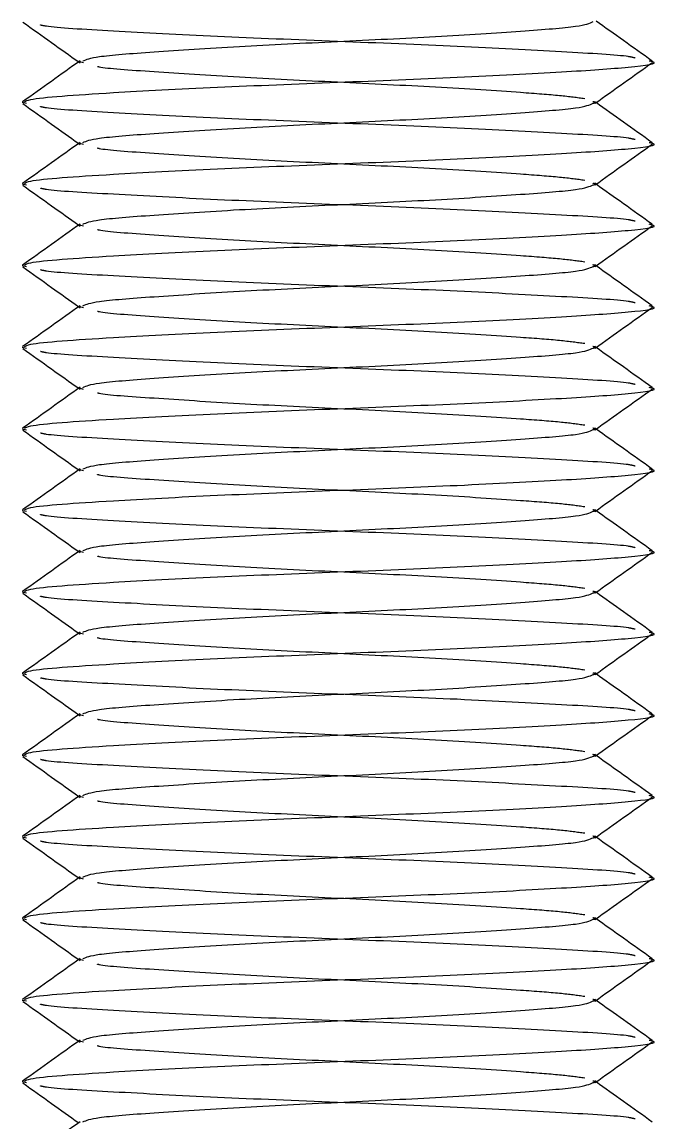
# Model space of a CAD drawing. Header units: metres. Extents: x 0 to 63075, y 0 to 44550.
# Drawn here: x 13863.88 to 13879.48, y 27168.86 to 27195.81 of the extents above; entities that cross this region are included whole.
import ezdxf

# ---------------------------------------------------------------- set-up
doc = ezdxf.new("R2010")
doc.units = ezdxf.units.M
doc.header["$LTSCALE"] = 75
doc.linetypes.add('HIDDEN2', pattern=[4.7625, 3.175, -1.5875])
for name, color, linetype in [('SDM', 7, 'Continuous'), ('SL4', 4, 'Continuous'), ('ST1', 7, 'HIDDEN2')]:
    doc.layers.add(name, color=color, linetype=linetype)

# ---------------------------------------------------------------- blocks, each defined once
blk = doc.blocks.new('A$Cb6dca9d5')
at = {"layer": 'SL4'}
for p, q in [((17.515, 454.046), (17.408, 454.069)), ((17.515, 452.046), (17.408, 452.069)), ((17.515, 450.046), (17.408, 450.069)), ((17.515, 448.046), (17.408, 448.069)), ((17.515, 446.046), (17.408, 446.069)), ((17.515, 444.046), (17.408, 444.069)), ((17.515, 442.046), (17.408, 442.069)), ((17.515, 440.046), (17.408, 440.069)), ((17.515, 438.046), (17.408, 438.069)), ((17.515, 436.046), (17.408, 436.069)), ((17.515, 434.046), (17.408, 434.069)), ((17.515, 432.046), (17.408, 432.069)), ((17.515, 430.046), (17.408, 430.069))]:
    blk.add_line(p, q, dxfattribs=at)
for points, knots in [([(17.426, 456.045), (17.661, 455.878), (18.118, 455.552), (18.575, 455.227), (18.797, 455.069)], [0, 0, 0, 0, 0.514473, 1, 1, 1, 1]), ([(18.902, 455.092), (18.987, 455.128), (19.171, 455.206), (20.569, 455.312), (22.645, 455.448), (25.135, 455.569), (27.624, 455.689), (29.703, 455.825), (31.127, 455.934), (31.313, 456.015), (31.403, 456.055)], [0, 0, 0, 0, 0.107376, 0.234332, 0.366515, 0.495318, 0.62412, 0.756304, 0.883259, 1, 1, 1, 1]), ([(32.849, 455.088), (32.614, 455.256), (32.155, 455.583), (31.696, 455.91), (31.472, 456.069)], [0, 0, 0, 0, 0.5121768, 1, 1, 1, 1]), ([(18.831, 455.093), (18.596, 454.926), (18.127, 454.591), (17.658, 454.257), (17.423, 454.09)], [0, 0, 0, 0, 0.499958, 1, 1, 1, 1]), ([(17.466, 454.09), (17.501, 454.109), (17.589, 454.159), (18.318, 454.231), (19.772, 454.325), (22.098, 454.448), (25.136, 454.569), (28.168, 454.689), (30.757, 454.825), (32.389, 454.938), (33.063, 455.032), (32.805, 455.082), (32.771, 455.088)], [0, 0, 0, 0, 0.055573, 0.142553, 0.229074, 0.356478, 0.480628, 0.604778, 0.732181, 0.854555, 0.980855, 1, 1, 1, 1]), ([(31.45, 454.053), (31.684, 454.221), (32.153, 454.555), (32.623, 454.889), (32.857, 455.056)], [0, 0, 0, 0, 0.499967, 1, 1, 1, 1]), ([(17.426, 454.045), (17.661, 453.878), (18.118, 453.552), (18.575, 453.227), (18.797, 453.069)], [0, 0, 0, 0, 0.5144734, 1, 1, 1, 1]), ([(18.902, 453.092), (18.987, 453.128), (19.171, 453.206), (20.569, 453.312), (22.645, 453.448), (25.135, 453.569), (27.624, 453.689), (29.703, 453.825), (31.127, 453.934), (31.313, 454.015), (31.403, 454.055)], [0, 0, 0, 0, 0.107376, 0.234332, 0.366515, 0.495318, 0.62412, 0.756304, 0.883259, 1, 1, 1, 1]), ([(32.849, 453.088), (32.614, 453.256), (32.155, 453.583), (31.696, 453.91), (31.472, 454.069)], [0, 0, 0, 0, 0.512177, 1, 1, 1, 1]), ([(18.831, 453.093), (18.596, 452.926), (18.127, 452.591), (17.658, 452.257), (17.423, 452.09)], [0, 0, 0, 0, 0.499958, 1, 1, 1, 1]), ([(17.466, 452.09), (17.501, 452.109), (17.589, 452.159), (18.318, 452.231), (19.772, 452.325), (22.098, 452.448), (25.136, 452.569), (28.168, 452.689), (30.757, 452.825), (32.389, 452.938), (33.063, 453.032), (32.805, 453.082), (32.771, 453.088)], [0, 0, 0, 0, 0.055573, 0.142553, 0.229074, 0.356478, 0.480628, 0.604778, 0.732181, 0.854555, 0.980855, 1, 1, 1, 1]), ([(31.45, 452.053), (31.684, 452.221), (32.153, 452.555), (32.623, 452.889), (32.857, 453.056)], [0, 0, 0, 0, 0.499967, 1, 1, 1, 1]), ([(17.426, 452.045), (17.661, 451.878), (18.118, 451.552), (18.575, 451.227), (18.797, 451.069)], [0, 0, 0, 0, 0.514473, 1, 1, 1, 1]), ([(18.902, 451.092), (18.987, 451.128), (19.171, 451.206), (20.569, 451.312), (22.645, 451.448), (25.135, 451.569), (27.624, 451.689), (29.703, 451.825), (31.127, 451.934), (31.313, 452.015), (31.403, 452.055)], [0, 0, 0, 0, 0.107376, 0.234332, 0.366515, 0.495318, 0.62412, 0.756304, 0.883259, 1, 1, 1, 1]), ([(32.849, 451.088), (32.614, 451.256), (32.155, 451.583), (31.696, 451.91), (31.472, 452.069)], [0, 0, 0, 0, 0.512177, 1, 1, 1, 1]), ([(18.831, 451.093), (18.596, 450.926), (18.127, 450.591), (17.658, 450.257), (17.423, 450.09)], [0, 0, 0, 0, 0.499958, 1, 1, 1, 1]), ([(17.466, 450.09), (17.501, 450.109), (17.589, 450.159), (18.318, 450.231), (19.772, 450.325), (22.098, 450.448), (25.136, 450.569), (28.168, 450.689), (30.757, 450.825), (32.389, 450.938), (33.063, 451.032), (32.805, 451.082), (32.771, 451.088)], [0, 0, 0, 0, 0.055573, 0.142553, 0.229074, 0.356478, 0.480628, 0.604778, 0.732181, 0.854555, 0.980855, 1, 1, 1, 1]), ([(31.45, 450.053), (31.684, 450.221), (32.153, 450.555), (32.623, 450.889), (32.857, 451.056)], [0, 0, 0, 0, 0.499967, 1, 1, 1, 1]), ([(17.426, 450.045), (17.661, 449.878), (18.118, 449.552), (18.575, 449.227), (18.797, 449.069)], [0, 0, 0, 0, 0.514473, 1, 1, 1, 1]), ([(18.902, 449.092), (18.987, 449.128), (19.171, 449.206), (20.569, 449.312), (22.645, 449.448), (25.135, 449.569), (27.624, 449.689), (29.703, 449.825), (31.127, 449.934), (31.313, 450.015), (31.403, 450.055)], [0, 0, 0, 0, 0.107376, 0.234332, 0.366515, 0.495318, 0.62412, 0.756304, 0.883259, 1, 1, 1, 1]), ([(32.849, 449.088), (32.614, 449.256), (32.155, 449.583), (31.696, 449.91), (31.472, 450.069)], [0, 0, 0, 0, 0.5121768, 1, 1, 1, 1]), ([(18.831, 449.093), (18.596, 448.926), (18.127, 448.591), (17.658, 448.257), (17.423, 448.09)], [0, 0, 0, 0, 0.4999583, 1, 1, 1, 1]), ([(17.466, 448.09), (17.501, 448.109), (17.589, 448.159), (18.318, 448.231), (19.772, 448.325), (22.098, 448.448), (25.136, 448.569), (28.168, 448.689), (30.757, 448.825), (32.389, 448.938), (33.063, 449.032), (32.805, 449.082), (32.771, 449.088)], [0, 0, 0, 0, 0.055573, 0.142553, 0.229074, 0.356478, 0.480628, 0.604778, 0.732181, 0.854555, 0.980855, 1, 1, 1, 1]), ([(31.45, 448.053), (31.684, 448.221), (32.153, 448.555), (32.623, 448.889), (32.857, 449.056)], [0, 0, 0, 0, 0.499967, 1, 1, 1, 1]), ([(17.426, 448.045), (17.661, 447.878), (18.118, 447.552), (18.575, 447.227), (18.797, 447.069)], [0, 0, 0, 0, 0.514473, 1, 1, 1, 1]), ([(18.902, 447.092), (18.987, 447.128), (19.171, 447.206), (20.569, 447.312), (22.645, 447.448), (25.135, 447.569), (27.624, 447.689), (29.703, 447.825), (31.127, 447.934), (31.313, 448.015), (31.403, 448.055)], [0, 0, 0, 0, 0.107376, 0.234332, 0.366515, 0.495318, 0.62412, 0.756304, 0.883259, 1, 1, 1, 1]), ([(32.849, 447.088), (32.614, 447.256), (32.155, 447.583), (31.696, 447.91), (31.472, 448.069)], [0, 0, 0, 0, 0.5121768, 1, 1, 1, 1]), ([(18.831, 447.093), (18.596, 446.926), (18.127, 446.591), (17.658, 446.257), (17.423, 446.09)], [0, 0, 0, 0, 0.499958, 1, 1, 1, 1]), ([(17.466, 446.09), (17.501, 446.109), (17.589, 446.159), (18.318, 446.231), (19.772, 446.325), (22.098, 446.448), (25.136, 446.569), (28.168, 446.689), (30.757, 446.825), (32.389, 446.938), (33.063, 447.032), (32.805, 447.082), (32.771, 447.088)], [0, 0, 0, 0, 0.055573, 0.142553, 0.229074, 0.356478, 0.480628, 0.604778, 0.732181, 0.854555, 0.980855, 1, 1, 1, 1]), ([(31.45, 446.053), (31.684, 446.221), (32.153, 446.555), (32.623, 446.889), (32.857, 447.056)], [0, 0, 0, 0, 0.4999673, 1, 1, 1, 1]), ([(17.426, 446.045), (17.661, 445.878), (18.118, 445.552), (18.575, 445.227), (18.797, 445.069)], [0, 0, 0, 0, 0.514473, 1, 1, 1, 1]), ([(18.902, 445.092), (18.987, 445.128), (19.171, 445.206), (20.569, 445.312), (22.645, 445.448), (25.135, 445.569), (27.624, 445.689), (29.703, 445.825), (31.127, 445.934), (31.313, 446.015), (31.403, 446.055)], [0, 0, 0, 0, 0.107376, 0.234332, 0.366515, 0.495318, 0.62412, 0.756304, 0.883259, 1, 1, 1, 1]), ([(32.849, 445.088), (32.614, 445.256), (32.155, 445.583), (31.696, 445.91), (31.472, 446.069)], [0, 0, 0, 0, 0.512177, 1, 1, 1, 1]), ([(18.831, 445.093), (18.596, 444.926), (18.127, 444.591), (17.658, 444.257), (17.423, 444.09)], [0, 0, 0, 0, 0.499958, 1, 1, 1, 1]), ([(17.466, 444.09), (17.501, 444.109), (17.589, 444.159), (18.318, 444.231), (19.772, 444.325), (22.098, 444.448), (25.136, 444.569), (28.168, 444.689), (30.757, 444.825), (32.389, 444.938), (33.063, 445.032), (32.805, 445.082), (32.771, 445.088)], [0, 0, 0, 0, 0.055573, 0.142553, 0.229074, 0.356478, 0.480628, 0.604778, 0.732181, 0.854555, 0.980855, 1, 1, 1, 1]), ([(31.45, 444.053), (31.684, 444.221), (32.153, 444.555), (32.623, 444.889), (32.857, 445.056)], [0, 0, 0, 0, 0.499967, 1, 1, 1, 1]), ([(17.426, 444.045), (17.661, 443.878), (18.118, 443.552), (18.575, 443.227), (18.797, 443.069)], [0, 0, 0, 0, 0.514473, 1, 1, 1, 1]), ([(18.902, 443.092), (18.987, 443.128), (19.171, 443.206), (20.569, 443.312), (22.645, 443.448), (25.135, 443.569), (27.624, 443.689), (29.703, 443.825), (31.127, 443.934), (31.313, 444.015), (31.403, 444.055)], [0, 0, 0, 0, 0.107376, 0.234332, 0.366515, 0.495318, 0.62412, 0.756304, 0.883259, 1, 1, 1, 1]), ([(32.849, 443.088), (32.614, 443.256), (32.155, 443.583), (31.696, 443.91), (31.472, 444.069)], [0, 0, 0, 0, 0.512177, 1, 1, 1, 1]), ([(18.831, 443.093), (18.596, 442.926), (18.127, 442.591), (17.658, 442.257), (17.423, 442.09)], [0, 0, 0, 0, 0.4999583, 1, 1, 1, 1]), ([(17.466, 442.09), (17.501, 442.109), (17.589, 442.159), (18.318, 442.231), (19.772, 442.325), (22.098, 442.448), (25.136, 442.569), (28.168, 442.689), (30.757, 442.825), (32.389, 442.938), (33.063, 443.032), (32.805, 443.082), (32.771, 443.088)], [0, 0, 0, 0, 0.055573, 0.142553, 0.229074, 0.356478, 0.480628, 0.604778, 0.732181, 0.854555, 0.980855, 1, 1, 1, 1]), ([(31.45, 442.053), (31.684, 442.221), (32.153, 442.555), (32.623, 442.889), (32.857, 443.056)], [0, 0, 0, 0, 0.499967, 1, 1, 1, 1]), ([(17.426, 442.045), (17.661, 441.878), (18.118, 441.552), (18.575, 441.227), (18.797, 441.069)], [0, 0, 0, 0, 0.514473, 1, 1, 1, 1]), ([(18.902, 441.092), (18.987, 441.128), (19.171, 441.206), (20.569, 441.312), (22.645, 441.448), (25.135, 441.569), (27.624, 441.689), (29.703, 441.825), (31.127, 441.934), (31.313, 442.015), (31.403, 442.055)], [0, 0, 0, 0, 0.107376, 0.234332, 0.366515, 0.495318, 0.62412, 0.756304, 0.883259, 1, 1, 1, 1]), ([(32.849, 441.088), (32.614, 441.256), (32.155, 441.583), (31.696, 441.91), (31.472, 442.069)], [0, 0, 0, 0, 0.512177, 1, 1, 1, 1]), ([(18.831, 441.093), (18.596, 440.926), (18.127, 440.591), (17.658, 440.257), (17.423, 440.09)], [0, 0, 0, 0, 0.499958, 1, 1, 1, 1]), ([(17.466, 440.09), (17.501, 440.109), (17.589, 440.159), (18.318, 440.231), (19.772, 440.325), (22.098, 440.448), (25.136, 440.569), (28.168, 440.689), (30.757, 440.825), (32.389, 440.938), (33.063, 441.032), (32.805, 441.082), (32.771, 441.088)], [0, 0, 0, 0, 0.055573, 0.142553, 0.229074, 0.356478, 0.480628, 0.604778, 0.732181, 0.854555, 0.980855, 1, 1, 1, 1]), ([(31.45, 440.053), (31.684, 440.221), (32.153, 440.555), (32.623, 440.889), (32.857, 441.056)], [0, 0, 0, 0, 0.499967, 1, 1, 1, 1]), ([(17.426, 440.045), (17.661, 439.878), (18.118, 439.552), (18.575, 439.227), (18.797, 439.069)], [0, 0, 0, 0, 0.514473, 1, 1, 1, 1]), ([(18.902, 439.092), (18.987, 439.128), (19.171, 439.206), (20.569, 439.312), (22.645, 439.448), (25.135, 439.569), (27.624, 439.689), (29.703, 439.825), (31.127, 439.934), (31.313, 440.015), (31.403, 440.055)], [0, 0, 0, 0, 0.107376, 0.234332, 0.366515, 0.495318, 0.62412, 0.756304, 0.883259, 1, 1, 1, 1]), ([(32.849, 439.088), (32.614, 439.256), (32.155, 439.583), (31.696, 439.91), (31.472, 440.069)], [0, 0, 0, 0, 0.512177, 1, 1, 1, 1]), ([(18.831, 439.093), (18.596, 438.926), (18.127, 438.591), (17.658, 438.257), (17.423, 438.09)], [0, 0, 0, 0, 0.4999583, 1, 1, 1, 1]), ([(17.466, 438.09), (17.501, 438.109), (17.589, 438.159), (18.318, 438.231), (19.772, 438.325), (22.098, 438.448), (25.136, 438.569), (28.168, 438.689), (30.757, 438.825), (32.389, 438.938), (33.063, 439.032), (32.805, 439.082), (32.771, 439.088)], [0, 0, 0, 0, 0.055573, 0.142553, 0.229074, 0.356478, 0.480628, 0.604778, 0.732181, 0.854555, 0.980855, 1, 1, 1, 1]), ([(31.45, 438.053), (31.684, 438.221), (32.153, 438.555), (32.623, 438.889), (32.857, 439.056)], [0, 0, 0, 0, 0.4999673, 1, 1, 1, 1]), ([(32.849, 437.088), (32.614, 437.256), (32.155, 437.583), (31.696, 437.91), (31.472, 438.069)], [0, 0, 0, 0, 0.512177, 1, 1, 1, 1]), ([(17.426, 438.045), (17.661, 437.878), (18.118, 437.552), (18.575, 437.227), (18.797, 437.069)], [0, 0, 0, 0, 0.514473, 1, 1, 1, 1]), ([(18.902, 437.092), (18.987, 437.128), (19.171, 437.206), (20.569, 437.312), (22.645, 437.448), (25.135, 437.569), (27.624, 437.689), (29.703, 437.825), (31.127, 437.934), (31.313, 438.015), (31.403, 438.055)], [0, 0, 0, 0, 0.107376, 0.234332, 0.366515, 0.495318, 0.62412, 0.756304, 0.883259, 1, 1, 1, 1]), ([(18.831, 437.093), (18.596, 436.926), (18.127, 436.591), (17.658, 436.257), (17.423, 436.09)], [0, 0, 0, 0, 0.499958, 1, 1, 1, 1]), ([(17.466, 436.09), (17.501, 436.109), (17.589, 436.159), (18.318, 436.231), (19.772, 436.325), (22.098, 436.448), (25.136, 436.569), (28.168, 436.689), (30.757, 436.825), (32.389, 436.938), (33.063, 437.032), (32.805, 437.082), (32.771, 437.088)], [0, 0, 0, 0, 0.055573, 0.142553, 0.229074, 0.356478, 0.480628, 0.604778, 0.732181, 0.854555, 0.980855, 1, 1, 1, 1]), ([(31.45, 436.053), (31.684, 436.221), (32.153, 436.555), (32.623, 436.889), (32.857, 437.056)], [0, 0, 0, 0, 0.499967, 1, 1, 1, 1]), ([(17.426, 436.045), (17.661, 435.878), (18.118, 435.552), (18.575, 435.227), (18.797, 435.069)], [0, 0, 0, 0, 0.514473, 1, 1, 1, 1]), ([(18.902, 435.092), (18.987, 435.128), (19.171, 435.206), (20.569, 435.312), (22.645, 435.448), (25.135, 435.569), (27.624, 435.689), (29.703, 435.825), (31.127, 435.934), (31.313, 436.015), (31.403, 436.055)], [0, 0, 0, 0, 0.107376, 0.234332, 0.366515, 0.495318, 0.62412, 0.756304, 0.883259, 1, 1, 1, 1]), ([(32.849, 435.088), (32.614, 435.256), (32.155, 435.583), (31.696, 435.91), (31.472, 436.069)], [0, 0, 0, 0, 0.512177, 1, 1, 1, 1]), ([(18.831, 435.093), (18.596, 434.926), (18.127, 434.591), (17.658, 434.257), (17.423, 434.09)], [0, 0, 0, 0, 0.499958, 1, 1, 1, 1]), ([(17.466, 434.09), (17.501, 434.109), (17.589, 434.159), (18.318, 434.231), (19.772, 434.325), (22.098, 434.448), (25.136, 434.569), (28.168, 434.689), (30.757, 434.825), (32.389, 434.938), (33.063, 435.032), (32.805, 435.082), (32.771, 435.088)], [0, 0, 0, 0, 0.055573, 0.142553, 0.229074, 0.356478, 0.480628, 0.604778, 0.732181, 0.854555, 0.980855, 1, 1, 1, 1]), ([(31.45, 434.053), (31.684, 434.221), (32.153, 434.555), (32.623, 434.889), (32.857, 435.056)], [0, 0, 0, 0, 0.499967, 1, 1, 1, 1]), ([(17.426, 434.045), (17.661, 433.878), (18.118, 433.552), (18.575, 433.227), (18.797, 433.069)], [0, 0, 0, 0, 0.514473, 1, 1, 1, 1]), ([(18.902, 433.092), (18.987, 433.128), (19.171, 433.206), (20.569, 433.312), (22.645, 433.448), (25.135, 433.569), (27.624, 433.689), (29.703, 433.825), (31.127, 433.934), (31.313, 434.015), (31.403, 434.055)], [0, 0, 0, 0, 0.107376, 0.2343318, 0.3665153, 0.4953177, 0.6241201, 0.7563035, 0.8832593, 1, 1, 1, 1]), ([(32.849, 433.088), (32.614, 433.256), (32.155, 433.583), (31.696, 433.91), (31.472, 434.069)], [0, 0, 0, 0, 0.512177, 1, 1, 1, 1]), ([(18.831, 433.093), (18.596, 432.926), (18.127, 432.591), (17.658, 432.257), (17.423, 432.09)], [0, 0, 0, 0, 0.499958, 1, 1, 1, 1]), ([(17.466, 432.09), (17.501, 432.109), (17.589, 432.159), (18.318, 432.231), (19.772, 432.325), (22.098, 432.448), (25.136, 432.569), (28.168, 432.689), (30.757, 432.825), (32.389, 432.938), (33.063, 433.032), (32.805, 433.082), (32.771, 433.088)], [0, 0, 0, 0, 0.055573, 0.142553, 0.229074, 0.356478, 0.480628, 0.604778, 0.732181, 0.854555, 0.980855, 1, 1, 1, 1]), ([(31.45, 432.053), (31.684, 432.221), (32.153, 432.555), (32.623, 432.889), (32.857, 433.056)], [0, 0, 0, 0, 0.499967, 1, 1, 1, 1]), ([(17.426, 432.045), (17.661, 431.878), (18.118, 431.552), (18.575, 431.227), (18.797, 431.069)], [0, 0, 0, 0, 0.514473, 1, 1, 1, 1]), ([(18.902, 431.092), (18.987, 431.128), (19.171, 431.206), (20.569, 431.312), (22.645, 431.448), (25.135, 431.569), (27.624, 431.689), (29.703, 431.825), (31.127, 431.934), (31.313, 432.015), (31.403, 432.055)], [0, 0, 0, 0, 0.107376, 0.234332, 0.366515, 0.495318, 0.62412, 0.756304, 0.883259, 1, 1, 1, 1]), ([(32.849, 431.088), (32.614, 431.256), (32.155, 431.583), (31.696, 431.91), (31.472, 432.069)], [0, 0, 0, 0, 0.5121768, 1, 1, 1, 1]), ([(18.831, 431.093), (18.596, 430.926), (18.127, 430.591), (17.658, 430.257), (17.423, 430.09)], [0, 0, 0, 0, 0.499958, 1, 1, 1, 1]), ([(17.466, 430.09), (17.501, 430.109), (17.589, 430.159), (18.318, 430.231), (19.772, 430.325), (22.098, 430.448), (25.136, 430.569), (28.168, 430.689), (30.757, 430.825), (32.389, 430.938), (33.063, 431.032), (32.805, 431.082), (32.771, 431.088)], [0, 0, 0, 0, 0.055573, 0.142553, 0.229074, 0.356478, 0.480628, 0.604778, 0.732181, 0.854555, 0.980855, 1, 1, 1, 1]), ([(31.45, 430.053), (31.684, 430.221), (32.153, 430.555), (32.623, 430.889), (32.857, 431.056)], [0, 0, 0, 0, 0.4999673, 1, 1, 1, 1]), ([(17.426, 430.045), (17.661, 429.878), (18.118, 429.552), (18.575, 429.227), (18.797, 429.069)], [0, 0, 0, 0, 0.514473, 1, 1, 1, 1]), ([(18.902, 429.092), (18.987, 429.128), (19.171, 429.206), (20.569, 429.312), (22.645, 429.448), (25.135, 429.569), (27.624, 429.689), (29.703, 429.825), (31.127, 429.934), (31.313, 430.015), (31.403, 430.055)], [0, 0, 0, 0, 0.107376, 0.234332, 0.366515, 0.495318, 0.62412, 0.756304, 0.883259, 1, 1, 1, 1]), ([(32.849, 429.088), (32.614, 429.256), (32.155, 429.583), (31.696, 429.91), (31.472, 430.069)], [0, 0, 0, 0, 0.512177, 1, 1, 1, 1]), ([(18.831, 429.093), (18.596, 428.926), (18.293, 428.709), (17.989, 428.493), (17.92, 428.444)], [0, 0, 0, 0, 0.772912, 1, 1, 1, 1])]:
    blk.add_open_spline(points, degree=3, knots=knots, dxfattribs=at)
at = {"layer": 'ST1'}
for p, q in [((18.797, 455.069), (18.836, 455.041)), ((18.915, 455.042), (18.814, 455.069)), ((31.472, 454.069), (31.439, 454.093)), ((18.797, 453.069), (18.836, 453.041)), ((18.915, 453.042), (18.814, 453.069)), ((31.472, 452.069), (31.439, 452.093)), ((18.797, 451.069), (18.836, 451.041)), ((18.915, 451.042), (18.814, 451.069)), ((31.472, 450.069), (31.439, 450.093)), ((18.797, 449.069), (18.836, 449.041)), ((18.915, 449.042), (18.814, 449.069)), ((31.472, 448.069), (31.439, 448.093)), ((18.797, 447.069), (18.836, 447.041)), ((18.915, 447.042), (18.814, 447.069)), ((31.472, 446.069), (31.439, 446.093)), ((18.797, 445.069), (18.836, 445.041)), ((18.915, 445.042), (18.814, 445.069)), ((31.472, 444.069), (31.439, 444.093)), ((18.797, 443.069), (18.836, 443.041)), ((18.915, 443.042), (18.814, 443.069)), ((31.472, 442.069), (31.439, 442.093)), ((18.797, 441.069), (18.836, 441.041)), ((18.915, 441.042), (18.814, 441.069)), ((31.472, 440.069), (31.439, 440.093)), ((18.797, 439.069), (18.836, 439.041)), ((18.915, 439.042), (18.814, 439.069)), ((31.472, 438.069), (31.439, 438.093)), ((18.797, 437.069), (18.836, 437.041)), ((18.915, 437.042), (18.814, 437.069)), ((31.472, 436.069), (31.439, 436.093)), ((18.797, 435.069), (18.836, 435.041)), ((18.915, 435.042), (18.814, 435.069)), ((31.472, 434.069), (31.439, 434.093)), ((18.797, 433.069), (18.836, 433.041)), ((18.915, 433.042), (18.814, 433.069)), ((31.472, 432.069), (31.439, 432.093)), ((18.797, 431.069), (18.836, 431.041)), ((18.915, 431.042), (18.814, 431.069)), ((31.472, 430.069), (31.439, 430.093))]:
    blk.add_line(p, q, dxfattribs=at)
for points, knots in [([(32.429, 455.162), (32.384, 455.174), (32.181, 455.228), (30.682, 455.311), (28.187, 455.448), (25.135, 455.569), (22.082, 455.689), (19.591, 455.826), (18.1, 455.908), (17.898, 455.961), (17.857, 455.972)], [0, 0, 0, 0, 0.043096, 0.193298, 0.349673, 0.502056, 0.654439, 0.810815, 0.961016, 1, 1, 1, 1]), ([(31.195, 454.163), (31.012, 454.188), (30.646, 454.239), (29.468, 454.328), (27.621, 454.448), (25.139, 454.569), (22.633, 454.689), (20.614, 454.826), (19.43, 454.902), (19.269, 454.949), (19.254, 454.953)], [0, 0, 0, 0, 0.098651, 0.197725, 0.357803, 0.513786, 0.669769, 0.829847, 0.983594, 1, 1, 1, 1]), ([(32.429, 453.162), (32.384, 453.174), (32.181, 453.228), (30.682, 453.311), (28.187, 453.448), (25.135, 453.569), (22.082, 453.689), (19.591, 453.826), (18.1, 453.908), (17.898, 453.961), (17.857, 453.972)], [0, 0, 0, 0, 0.043096, 0.193298, 0.349673, 0.502056, 0.654439, 0.810815, 0.961016, 1, 1, 1, 1]), ([(31.403, 454.055), (31.426, 454.059), (31.49, 454.072), (31.429, 454.084), (31.391, 454.092)], [0, 0, 0, 0, 0.374327, 1, 1, 1, 1]), ([(31.195, 452.163), (31.012, 452.188), (30.646, 452.239), (29.468, 452.328), (27.621, 452.448), (25.139, 452.569), (22.633, 452.689), (20.614, 452.826), (19.43, 452.902), (19.269, 452.949), (19.254, 452.953)], [0, 0, 0, 0, 0.098651, 0.197725, 0.357803, 0.513786, 0.669769, 0.829847, 0.983594, 1, 1, 1, 1]), ([(31.403, 452.055), (31.426, 452.059), (31.49, 452.072), (31.429, 452.084), (31.391, 452.092)], [0, 0, 0, 0, 0.3743271, 1, 1, 1, 1]), ([(32.429, 451.162), (32.384, 451.174), (32.181, 451.228), (30.682, 451.311), (28.187, 451.448), (25.135, 451.569), (22.082, 451.689), (19.591, 451.826), (18.1, 451.908), (17.898, 451.961), (17.857, 451.972)], [0, 0, 0, 0, 0.043096, 0.193298, 0.349673, 0.502056, 0.654439, 0.810815, 0.961016, 1, 1, 1, 1]), ([(31.195, 450.163), (31.012, 450.188), (30.646, 450.239), (29.468, 450.328), (27.621, 450.448), (25.139, 450.569), (22.633, 450.689), (20.614, 450.826), (19.43, 450.902), (19.269, 450.949), (19.254, 450.953)], [0, 0, 0, 0, 0.098651, 0.197725, 0.357803, 0.513786, 0.669769, 0.829847, 0.983594, 1, 1, 1, 1]), ([(32.429, 449.162), (32.384, 449.174), (32.181, 449.228), (30.682, 449.311), (28.187, 449.448), (25.135, 449.569), (22.082, 449.689), (19.591, 449.826), (18.1, 449.908), (17.898, 449.961), (17.857, 449.972)], [0, 0, 0, 0, 0.043096, 0.193298, 0.349673, 0.502056, 0.654439, 0.810815, 0.961016, 1, 1, 1, 1]), ([(31.403, 450.055), (31.426, 450.059), (31.49, 450.072), (31.429, 450.084), (31.391, 450.092)], [0, 0, 0, 0, 0.374327, 1, 1, 1, 1]), ([(31.195, 448.163), (31.012, 448.188), (30.646, 448.239), (29.468, 448.328), (27.621, 448.448), (25.139, 448.569), (22.633, 448.689), (20.614, 448.826), (19.43, 448.902), (19.269, 448.949), (19.254, 448.953)], [0, 0, 0, 0, 0.098651, 0.197725, 0.357803, 0.513786, 0.669769, 0.829847, 0.983594, 1, 1, 1, 1]), ([(31.403, 448.055), (31.426, 448.059), (31.49, 448.072), (31.429, 448.084), (31.391, 448.092)], [0, 0, 0, 0, 0.374327, 1, 1, 1, 1]), ([(32.429, 447.162), (32.384, 447.174), (32.181, 447.228), (30.682, 447.311), (28.187, 447.448), (25.135, 447.569), (22.082, 447.689), (19.591, 447.826), (18.1, 447.908), (17.898, 447.961), (17.857, 447.972)], [0, 0, 0, 0, 0.043096, 0.193298, 0.349673, 0.502056, 0.654439, 0.810815, 0.961016, 1, 1, 1, 1]), ([(31.195, 446.163), (31.012, 446.188), (30.646, 446.239), (29.468, 446.328), (27.621, 446.448), (25.139, 446.569), (22.633, 446.689), (20.614, 446.826), (19.43, 446.902), (19.269, 446.949), (19.254, 446.953)], [0, 0, 0, 0, 0.098651, 0.197725, 0.357803, 0.513786, 0.669769, 0.829847, 0.983594, 1, 1, 1, 1]), ([(32.429, 445.162), (32.384, 445.174), (32.181, 445.228), (30.682, 445.311), (28.187, 445.448), (25.135, 445.569), (22.082, 445.689), (19.591, 445.826), (18.1, 445.908), (17.898, 445.961), (17.857, 445.972)], [0, 0, 0, 0, 0.043096, 0.193298, 0.349673, 0.502056, 0.654439, 0.810815, 0.961016, 1, 1, 1, 1]), ([(31.403, 446.055), (31.426, 446.059), (31.49, 446.072), (31.429, 446.084), (31.391, 446.092)], [0, 0, 0, 0, 0.374327, 1, 1, 1, 1]), ([(31.195, 444.163), (31.012, 444.188), (30.646, 444.239), (29.468, 444.328), (27.621, 444.448), (25.139, 444.569), (22.633, 444.689), (20.614, 444.826), (19.43, 444.902), (19.269, 444.949), (19.254, 444.953)], [0, 0, 0, 0, 0.098651, 0.197725, 0.357803, 0.513786, 0.669769, 0.829847, 0.983594, 1, 1, 1, 1]), ([(31.403, 444.055), (31.426, 444.059), (31.49, 444.072), (31.429, 444.084), (31.391, 444.092)], [0, 0, 0, 0, 0.3743271, 1, 1, 1, 1]), ([(32.429, 443.162), (32.384, 443.174), (32.181, 443.228), (30.682, 443.311), (28.187, 443.448), (25.135, 443.569), (22.082, 443.689), (19.591, 443.826), (18.1, 443.908), (17.898, 443.961), (17.857, 443.972)], [0, 0, 0, 0, 0.043096, 0.193298, 0.349673, 0.502056, 0.654439, 0.810815, 0.961016, 1, 1, 1, 1]), ([(31.195, 442.163), (31.012, 442.188), (30.646, 442.239), (29.468, 442.328), (27.621, 442.448), (25.139, 442.569), (22.633, 442.689), (20.614, 442.826), (19.43, 442.902), (19.269, 442.949), (19.254, 442.953)], [0, 0, 0, 0, 0.098651, 0.197725, 0.357803, 0.513786, 0.669769, 0.829847, 0.983594, 1, 1, 1, 1]), ([(32.429, 441.162), (32.384, 441.174), (32.181, 441.228), (30.682, 441.311), (28.187, 441.448), (25.135, 441.569), (22.082, 441.689), (19.591, 441.826), (18.1, 441.908), (17.898, 441.961), (17.857, 441.972)], [0, 0, 0, 0, 0.043096, 0.193298, 0.349673, 0.502056, 0.654439, 0.810815, 0.961016, 1, 1, 1, 1]), ([(31.403, 442.055), (31.426, 442.059), (31.49, 442.072), (31.429, 442.084), (31.391, 442.092)], [0, 0, 0, 0, 0.374327, 1, 1, 1, 1]), ([(31.195, 440.163), (31.012, 440.188), (30.646, 440.239), (29.468, 440.328), (27.621, 440.448), (25.139, 440.569), (22.633, 440.689), (20.614, 440.826), (19.43, 440.902), (19.269, 440.949), (19.254, 440.953)], [0, 0, 0, 0, 0.098651, 0.197725, 0.357803, 0.513786, 0.669769, 0.829847, 0.983594, 1, 1, 1, 1]), ([(32.429, 439.162), (32.384, 439.174), (32.181, 439.228), (30.682, 439.311), (28.187, 439.448), (25.135, 439.569), (22.082, 439.689), (19.591, 439.826), (18.1, 439.908), (17.898, 439.961), (17.857, 439.972)], [0, 0, 0, 0, 0.043096, 0.193298, 0.349673, 0.502056, 0.654439, 0.810815, 0.961016, 1, 1, 1, 1]), ([(31.403, 440.055), (31.426, 440.059), (31.49, 440.072), (31.429, 440.084), (31.391, 440.092)], [0, 0, 0, 0, 0.374327, 1, 1, 1, 1]), ([(31.195, 438.163), (31.012, 438.188), (30.646, 438.239), (29.468, 438.328), (27.621, 438.448), (25.139, 438.569), (22.633, 438.689), (20.614, 438.826), (19.43, 438.902), (19.269, 438.949), (19.254, 438.953)], [0, 0, 0, 0, 0.098651, 0.197725, 0.357803, 0.513786, 0.669769, 0.829847, 0.983594, 1, 1, 1, 1]), ([(31.403, 438.055), (31.426, 438.059), (31.49, 438.072), (31.429, 438.084), (31.391, 438.092)], [0, 0, 0, 0, 0.374327, 1, 1, 1, 1]), ([(32.429, 437.162), (32.384, 437.174), (32.181, 437.228), (30.682, 437.311), (28.187, 437.448), (25.135, 437.569), (22.082, 437.689), (19.591, 437.826), (18.1, 437.908), (17.898, 437.961), (17.857, 437.972)], [0, 0, 0, 0, 0.043096, 0.193298, 0.349673, 0.502056, 0.654439, 0.810815, 0.961016, 1, 1, 1, 1]), ([(31.195, 436.163), (31.012, 436.188), (30.646, 436.239), (29.468, 436.328), (27.621, 436.448), (25.139, 436.569), (22.633, 436.689), (20.614, 436.826), (19.43, 436.902), (19.269, 436.949), (19.254, 436.953)], [0, 0, 0, 0, 0.098651, 0.197725, 0.357803, 0.513786, 0.669769, 0.829847, 0.983594, 1, 1, 1, 1]), ([(32.429, 435.162), (32.384, 435.174), (32.181, 435.228), (30.682, 435.311), (28.187, 435.448), (25.135, 435.569), (22.082, 435.689), (19.591, 435.826), (18.1, 435.908), (17.898, 435.961), (17.857, 435.972)], [0, 0, 0, 0, 0.043096, 0.193298, 0.349673, 0.502056, 0.654439, 0.810815, 0.961016, 1, 1, 1, 1]), ([(31.403, 436.055), (31.426, 436.059), (31.49, 436.072), (31.429, 436.084), (31.391, 436.092)], [0, 0, 0, 0, 0.374327, 1, 1, 1, 1]), ([(31.195, 434.163), (31.012, 434.188), (30.646, 434.239), (29.468, 434.328), (27.621, 434.448), (25.139, 434.569), (22.633, 434.689), (20.614, 434.826), (19.43, 434.902), (19.269, 434.949), (19.254, 434.953)], [0, 0, 0, 0, 0.098651, 0.197725, 0.357803, 0.513786, 0.669769, 0.829847, 0.983594, 1, 1, 1, 1]), ([(31.403, 434.055), (31.426, 434.059), (31.49, 434.072), (31.429, 434.084), (31.391, 434.092)], [0, 0, 0, 0, 0.374327, 1, 1, 1, 1]), ([(32.429, 433.162), (32.384, 433.174), (32.181, 433.228), (30.682, 433.311), (28.187, 433.448), (25.135, 433.569), (22.082, 433.689), (19.591, 433.826), (18.1, 433.908), (17.898, 433.961), (17.857, 433.972)], [0, 0, 0, 0, 0.043096, 0.193298, 0.349673, 0.502056, 0.654439, 0.810815, 0.961016, 1, 1, 1, 1]), ([(31.195, 432.163), (31.012, 432.188), (30.646, 432.239), (29.468, 432.328), (27.621, 432.448), (25.139, 432.569), (22.633, 432.689), (20.614, 432.826), (19.43, 432.902), (19.269, 432.949), (19.254, 432.953)], [0, 0, 0, 0, 0.098651, 0.197725, 0.357803, 0.513786, 0.669769, 0.829847, 0.983594, 1, 1, 1, 1]), ([(32.429, 431.162), (32.384, 431.174), (32.181, 431.228), (30.682, 431.311), (28.187, 431.448), (25.135, 431.569), (22.082, 431.689), (19.591, 431.826), (18.1, 431.908), (17.898, 431.961), (17.857, 431.972)], [0, 0, 0, 0, 0.043096, 0.193298, 0.349673, 0.502056, 0.654439, 0.810815, 0.961016, 1, 1, 1, 1]), ([(31.403, 432.055), (31.426, 432.059), (31.49, 432.072), (31.429, 432.084), (31.391, 432.092)], [0, 0, 0, 0, 0.374327, 1, 1, 1, 1]), ([(31.195, 430.163), (31.012, 430.188), (30.646, 430.239), (29.468, 430.328), (27.621, 430.448), (25.139, 430.569), (22.633, 430.689), (20.614, 430.826), (19.43, 430.902), (19.269, 430.949), (19.254, 430.953)], [0, 0, 0, 0, 0.098651, 0.197725, 0.357803, 0.513786, 0.669769, 0.829847, 0.983594, 1, 1, 1, 1]), ([(32.429, 429.162), (32.384, 429.174), (32.181, 429.228), (30.682, 429.311), (28.187, 429.448), (25.135, 429.569), (22.082, 429.689), (19.591, 429.826), (18.1, 429.908), (17.898, 429.961), (17.857, 429.972)], [0, 0, 0, 0, 0.043096, 0.193298, 0.349673, 0.502056, 0.654439, 0.810815, 0.961016, 1, 1, 1, 1]), ([(31.403, 430.055), (31.426, 430.059), (31.49, 430.072), (31.429, 430.084), (31.391, 430.092)], [0, 0, 0, 0, 0.374327, 1, 1, 1, 1])]:
    blk.add_open_spline(points, degree=3, knots=knots, dxfattribs=at)

msp = doc.modelspace()

# ---------------------------------------------------------------- block references
at = {"layer": 'SDM'}
msp.add_blockref('A$Cb6dca9d5', (13846.469, 26739.769), dxfattribs=at)

doc.saveas('drawing.dxf')
